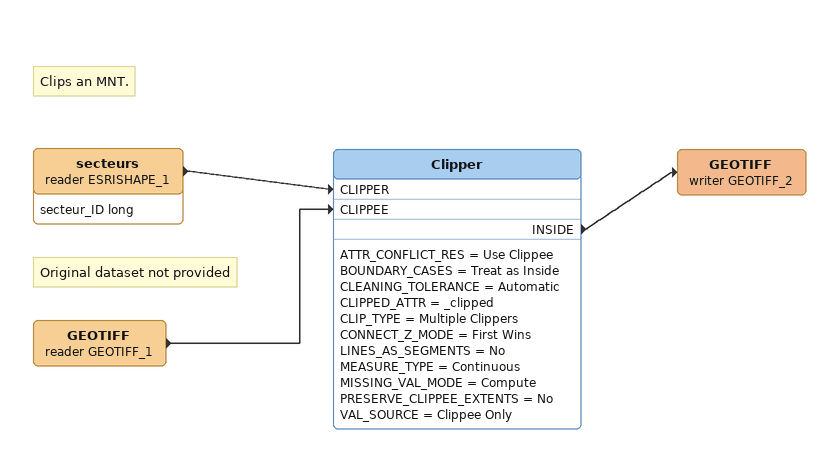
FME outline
Note: Clips an MNT.
secteurs (reader ESRISHAPE_1)
    attributes: secteur_ID long
    -> Clipper [CLIPPER]
Note: Original dataset not provided
GEOTIFF (reader GEOTIFF_1)
    -> Clipper [CLIPPEE]
Clipper
    ATTR_CONFLICT_RES = Use Clippee
    BOUNDARY_CASES = Treat as Inside
    CLEANING_TOLERANCE = Automatic
    CLIPPED_ATTR = _clipped
    CLIP_TYPE = Multiple Clippers
    CONNECT_Z_MODE = First Wins
    LINES_AS_SEGMENTS = No
    MEASURE_TYPE = Continuous
    MISSING_VAL_MODE = Compute
    PRESERVE_CLIPPEE_EXTENTS = No
    VAL_SOURCE = Clippee Only
    INSIDE -> GEOTIFF (writer GEOTIFF_2)
GEOTIFF (writer GEOTIFF_2)
